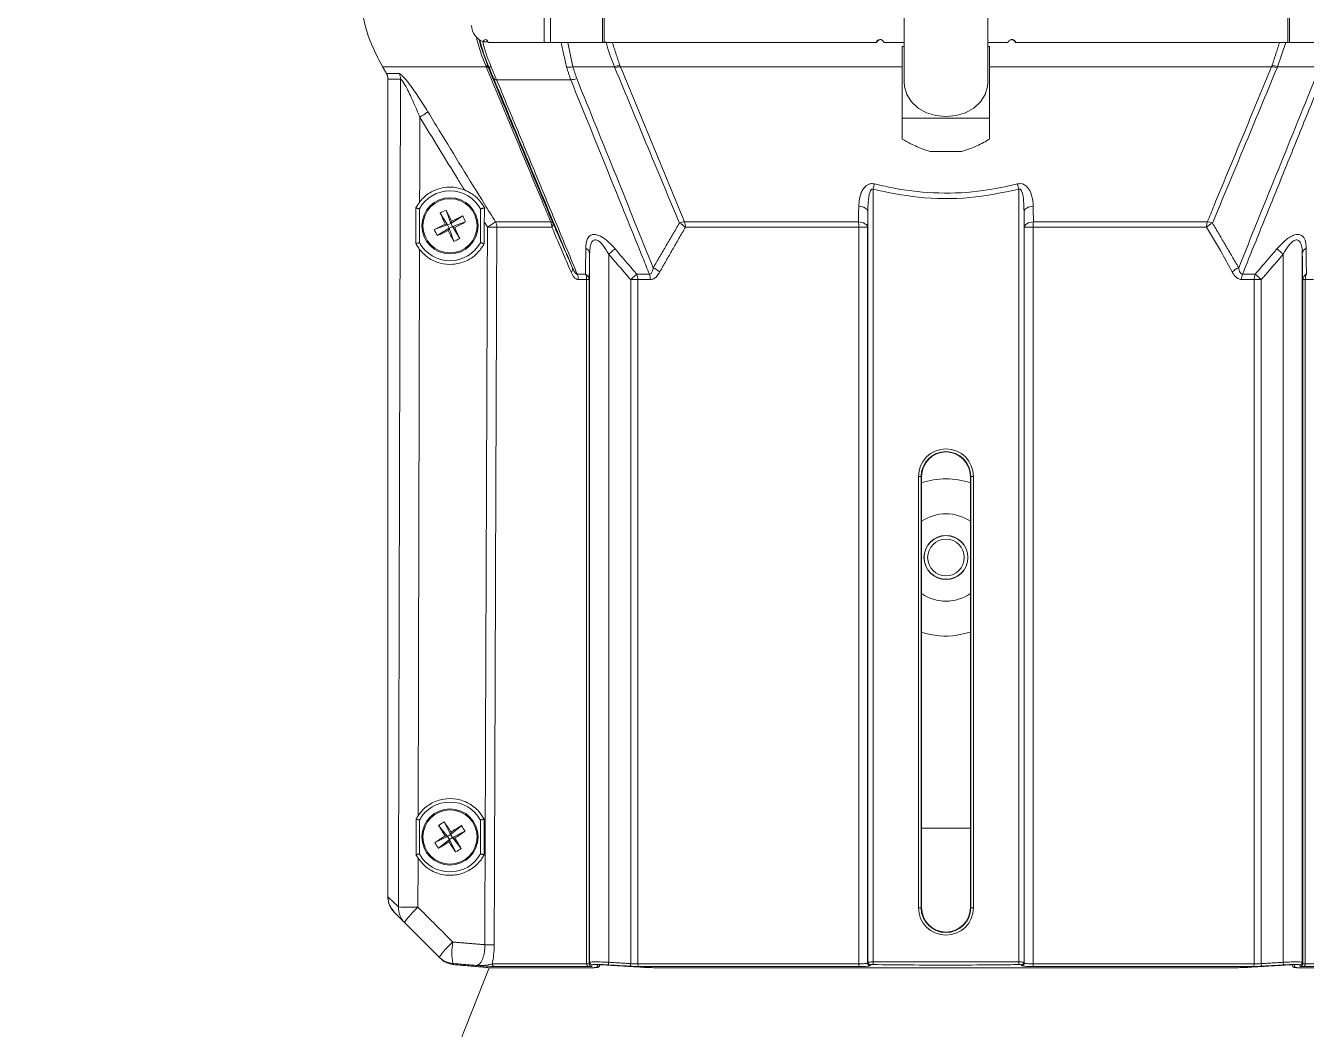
# Model space of a CAD drawing. Extents: x 2 to 136, y 1 to 99.
# Drawn here: x 51.93 to 59.26, y 82.34 to 88.08 of the extents above; entities that cross this region are included whole.
import ezdxf

# ---------------------------------------------------------------- set-up
doc = ezdxf.new("R2010")
doc.units = 0
doc.header["$MEASUREMENT"] = 0
doc.linetypes.add('SLD-Solid', pattern=[0])
doc.layers.add('OBJECT', color=7, linetype='CONTINUOUS')

msp = doc.modelspace()

# ---------------------------------------------------------------- linework, layer by layer
at = {"layer": 'OBJECT', "linetype": 'SLD-Solid', "lineweight": 15}
for p, q in [((54.8965, 87.9873), (54.8965, 88.5673)), ((54.9326, 87.9873), (54.9326, 88.5673)), ((55.2299, 87.9873), (55.2299, 88.5673)), ((55.2386, 87.9873), (55.2386, 88.5673)), ((59.1541, 87.9873), (59.1541, 88.5673)), ((59.1628, 87.9873), (59.1628, 88.5673)), ((56.9564, 88.3172), (56.9564, 87.7589)), ((57.4364, 87.7589), (57.4364, 88.3166)), ((54.5448, 87.9906), (54.5702, 87.9906)), ((54.5724, 87.9953), (54.5702, 87.9906)), ((54.8965, 87.9873), (54.5756, 87.9873)), ((54.9326, 87.9873), (54.8965, 87.9873)), ((55.2299, 87.9873), (54.9326, 87.9873)), ((55.2386, 87.9873), (55.2299, 87.9873)), ((56.7963, 87.9873), (55.2386, 87.9873)), ((56.8006, 87.9873), (56.7963, 87.9873)), ((56.9564, 87.9873), (56.8415, 87.9873)), ((56.9464, 87.5541), (56.9464, 87.9637)), ((56.9464, 87.9637), (56.9564, 87.9637)), ((57.5512, 87.9873), (57.4364, 87.9873)), ((57.4364, 87.9637), (57.4464, 87.9637)), ((57.4464, 87.9637), (57.4464, 87.5541)), ((57.5922, 87.9873), (57.5964, 87.9873)), ((59.1541, 87.9873), (57.5964, 87.9873)), ((59.1628, 87.9873), (59.1541, 87.9873)), ((59.4601, 87.9873), (59.1628, 87.9873)), ((54.564, 87.8483), (53.9704, 87.8483)), ((53.9931, 87.8089), (54.0651, 87.8089)), ((54.5784, 87.8501), (54.5744, 87.8484)), ((55.0597, 87.8483), (55.298, 87.8483)), ((56.9464, 87.8483), (55.3319, 87.8483)), ((59.0608, 87.8483), (57.4464, 87.8483)), ((59.333, 87.8483), (59.0948, 87.8483)), ((54.0014, 83.094), (54.0014, 87.7779)), ((54.0732, 87.7779), (54.0014, 87.7779)), ((55.048, 87.7733), (54.6233, 87.7733)), ((57.4464, 87.5541), (56.9464, 87.5541)), ((56.9464, 87.4339), (56.9464, 87.5541)), ((57.4464, 87.4339), (57.4464, 87.5541)), ((57.2864, 87.362), (57.1063, 87.362)), ((56.7791, 82.7213), (56.7791, 87.1462)), ((57.6137, 82.7213), (57.6137, 87.1462)), ((54.1814, 87.0341), (54.1814, 86.8405)), ((54.3001, 87.0102), (54.3427, 86.9421)), ((54.3344, 87.0267), (54.3611, 86.951)), ((54.4293, 86.9935), (54.3611, 86.951)), ((54.5314, 87.0341), (54.5314, 86.8405)), ((56.7491, 82.7202), (56.7491, 87.0189)), ((57.6436, 82.7202), (57.6436, 87.0189)), ((54.2669, 86.9154), (54.3427, 86.9421)), ((54.2834, 86.8811), (54.3516, 86.9236)), ((54.3427, 86.9421), (54.3292, 86.9468)), ((54.3427, 86.9421), (54.3611, 86.951)), ((54.3427, 86.9421), (54.3516, 86.9236)), ((54.3468, 86.9101), (54.3516, 86.9236)), ((54.37, 86.9325), (54.3516, 86.9236)), ((54.3783, 86.8479), (54.3516, 86.9236)), ((54.3659, 86.9645), (54.3611, 86.951)), ((54.37, 86.9325), (54.3611, 86.951)), ((54.4458, 86.9593), (54.37, 86.9325)), ((54.37, 86.9325), (54.3835, 86.9278)), ((54.4126, 86.8644), (54.37, 86.9325)), ((54.6168, 86.9602), (54.9334, 86.9602)), ((54.9403, 86.9292), (54.6247, 86.9292)), ((55.6999, 86.9602), (56.6956, 86.9602)), ((56.6971, 86.9292), (55.7045, 86.9292)), ((56.6971, 86.9292), (56.7477, 86.9292)), ((56.6971, 82.7102), (56.6971, 86.9292)), ((56.7477, 86.9292), (56.7477, 82.7157)), ((57.645, 82.7157), (57.645, 86.9292)), ((57.645, 86.9292), (57.6956, 86.9292)), ((57.6956, 86.9292), (57.6956, 82.7102)), ((58.6883, 86.9292), (57.6956, 86.9292)), ((57.6971, 86.9602), (58.6928, 86.9602)), ((55.1562, 82.7195), (55.1562, 86.7783)), ((55.2652, 86.7743), (55.2652, 82.7194)), ((59.1275, 82.7194), (59.1275, 86.7743)), ((59.2365, 86.7783), (59.2365, 82.7195)), ((55.0852, 86.6602), (55.1328, 86.6602)), ((55.1391, 86.6292), (55.0916, 86.6292)), ((55.1391, 86.6292), (55.1539, 86.6292)), ((55.1391, 82.7102), (55.1391, 86.6292)), ((55.1539, 86.6292), (55.1539, 82.7118)), ((55.3911, 86.6292), (55.4316, 86.6292)), ((55.3911, 82.7119), (55.3911, 86.6292)), ((55.4261, 86.6602), (55.4986, 86.6602)), ((55.5038, 86.6292), (55.4316, 86.6292)), ((55.4316, 86.6292), (55.4316, 82.7102)), ((58.9611, 86.6292), (58.8889, 86.6292)), ((58.8941, 86.6602), (58.9666, 86.6602)), ((58.9611, 82.7102), (58.9611, 86.6292)), ((58.9611, 86.6292), (59.0016, 86.6292)), ((59.0016, 86.6292), (59.0016, 82.7119)), ((59.2388, 82.7118), (59.2388, 86.6292)), ((59.2388, 86.6292), (59.2536, 86.6292)), ((59.2536, 86.6292), (59.2536, 82.7102)), ((59.3011, 86.6292), (59.2536, 86.6292)), ((57.0391, 83.0323), (57.0391, 85.5023)), ((57.0541, 85.5023), (57.0391, 85.5023)), ((57.0541, 85.5023), (57.0541, 83.0323)), ((57.0541, 85.5023), (57.0563, 85.5023)), ((57.0563, 85.5023), (57.0564, 85.5023)), ((57.0563, 83.0323), (57.0563, 85.5023)), ((57.0564, 83.0323), (57.0564, 85.5023)), ((57.3364, 85.5023), (57.3364, 83.0323)), ((57.3364, 85.5023), (57.3364, 85.5023)), ((57.3386, 85.5023), (57.3364, 85.5023)), ((57.3364, 85.5023), (57.3364, 83.0323)), ((57.3536, 85.5023), (57.3386, 85.5023)), ((57.3386, 83.0323), (57.3386, 85.5023)), ((57.3536, 85.5023), (57.3536, 83.0323)), ((57.3364, 84.6101), (57.2609, 84.5924)), ((54.1814, 83.5341), (54.1814, 83.3405)), ((54.5314, 83.5341), (54.5314, 83.3405)), ((54.2917, 83.5029), (54.3422, 83.4404)), ((54.3238, 83.5234), (54.3595, 83.4515)), ((54.4219, 83.5019), (54.3595, 83.4515)), ((54.3625, 83.4654), (54.3595, 83.4515)), ((54.4425, 83.4699), (54.3705, 83.4342)), ((57.3364, 83.4871), (57.0563, 83.4871)), ((54.2702, 83.4047), (54.3422, 83.4404)), ((54.2908, 83.3727), (54.3533, 83.4232)), ((54.3422, 83.4404), (54.3282, 83.4435)), ((54.3422, 83.4404), (54.3595, 83.4515)), ((54.3422, 83.4404), (54.3533, 83.4232)), ((54.3502, 83.4092), (54.3533, 83.4232)), ((54.3705, 83.4342), (54.3533, 83.4232)), ((54.3889, 83.3512), (54.3533, 83.4232)), ((54.3705, 83.4342), (54.3595, 83.4515)), ((54.3705, 83.4342), (54.3845, 83.4312)), ((54.421, 83.3717), (54.3705, 83.4342)), ((57.0541, 83.0323), (57.0391, 83.0323)), ((57.0541, 83.0323), (57.0563, 83.0323)), ((57.0564, 83.0323), (57.0563, 83.0323)), ((57.3386, 83.0323), (57.3364, 83.0323)), ((57.3364, 83.0323), (57.3364, 83.0323)), ((57.3536, 83.0323), (57.3386, 83.0323)), ((54.5801, 82.6887), (50.8895, 73.2946)), ((54.5801, 82.6887), (55.1802, 82.6887)), ((54.5814, 82.6887), (55.1812, 82.6887)), ((54.5985, 82.7102), (55.1391, 82.7102)), ((55.1495, 82.6953), (54.6116, 82.6953)), ((55.4316, 82.7102), (56.6971, 82.7102)), ((56.6997, 82.6953), (55.4405, 82.6953)), ((55.5239, 82.6887), (58.8688, 82.6887)), ((55.5247, 82.6887), (58.868, 82.6887)), ((58.9522, 82.6953), (57.693, 82.6953)), ((57.6956, 82.7102), (58.9611, 82.7102)), ((59.2115, 82.6887), (59.8113, 82.6887)), ((59.2125, 82.6887), (59.8126, 82.6887)), ((59.7811, 82.6953), (59.2432, 82.6953)), ((59.2536, 82.7102), (59.7942, 82.7102))]:
    msp.add_line(p, q, dxfattribs=at)
at = {"layer": 'OBJECT', "linetype": 'SLD-Solid', "lineweight": 15, "flags": 128}
for points in [[(54.524, 88.0025), (54.5337, 87.9632), (54.5744, 87.8484), (54.5744, 87.8484), (54.5744, 87.8484)], [(54.5756, 87.9873), (54.5734, 87.9935), (54.57, 87.9985), (54.5657, 88.0019), (54.561, 88.0035), (54.5561, 88.003), (54.5515, 88.0005), (54.5476, 87.9963), (54.5448, 87.9906)], [(55.0306, 87.9873), (55.0597, 87.8483), (55.0597, 87.8483), (55.0597, 87.8483)], [(59.1415, 87.9873), (59.0948, 87.8483), (59.0948, 87.8483), (59.0948, 87.8483)], [(57.1964, 87.5623), (57.1389, 87.568), (57.0848, 87.5848), (57.0372, 87.6118), (56.9988, 87.6472), (56.972, 87.6892), (56.9581, 87.7352), (56.9564, 87.7589)], [(57.4364, 87.7589), (57.4346, 87.7352), (57.4208, 87.6892), (57.3939, 87.6472), (57.3555, 87.6118), (57.3079, 87.5848), (57.2538, 87.568), (57.1964, 87.5623)], [(56.7868, 87.1772), (56.7859, 87.1736), (56.785, 87.1699), (56.784, 87.1661), (56.7831, 87.1623), (56.7821, 87.1583), (56.7811, 87.1543), (56.7801, 87.1502), (56.7791, 87.1462)], [(57.6059, 87.1772), (57.6068, 87.1736), (57.6077, 87.1699), (57.6087, 87.1661), (57.6096, 87.1623), (57.6106, 87.1583), (57.6116, 87.1543), (57.6126, 87.1502), (57.6137, 87.1462)], [(56.6968, 87.0499), (56.7072, 87.0485), (56.7171, 87.0461), (56.726, 87.043), (56.7338, 87.0391), (56.7401, 87.0346), (56.7449, 87.0297), (56.7479, 87.0244), (56.7491, 87.0189)], [(57.6959, 87.0499), (57.6855, 87.0485), (57.6756, 87.0461), (57.6667, 87.043), (57.6589, 87.0391), (57.6526, 87.0346), (57.6478, 87.0297), (57.6448, 87.0244), (57.6436, 87.0189)], [(56.6956, 86.9602), (56.706, 86.9588), (56.7158, 86.9564), (56.7247, 86.9533), (56.7325, 86.9494), (56.7388, 86.9449), (56.7435, 86.9399), (56.7465, 86.9346), (56.7477, 86.9292)], [(57.6971, 86.9602), (57.6867, 86.9588), (57.6769, 86.9564), (57.668, 86.9533), (57.6603, 86.9494), (57.6539, 86.9449), (57.6492, 86.9399), (57.6462, 86.9346), (57.645, 86.9292)], [(55.3016, 86.8053), (55.2981, 86.8023), (55.2941, 86.7989), (55.2899, 86.7953), (55.2853, 86.7914), (55.2805, 86.7873), (55.2755, 86.783), (55.2704, 86.7787), (55.2652, 86.7743)], [(59.0911, 86.8053), (59.0947, 86.8023), (59.0986, 86.7989), (59.1028, 86.7953), (59.1074, 86.7914), (59.1122, 86.7873), (59.1172, 86.783), (59.1223, 86.7787), (59.1275, 86.7743)], [(55.4261, 86.6602), (55.4227, 86.6572), (55.4189, 86.6538), (55.4148, 86.6501), (55.4104, 86.6462), (55.4057, 86.6422), (55.401, 86.6379), (55.3961, 86.6336), (55.3911, 86.6292)], [(58.9666, 86.6602), (58.97, 86.6572), (58.9738, 86.6538), (58.9779, 86.6501), (58.9823, 86.6462), (58.987, 86.6422), (58.9917, 86.6379), (58.9966, 86.6336), (59.0016, 86.6292)], [(54.0014, 83.094), (54.0089, 83.0868), (54.029, 83.0676), (54.0614, 83.0364)], [(54.0957, 82.948), (54.0645, 82.9792), (54.0453, 82.9984), (54.038, 83.0056)], [(55.2652, 82.7194), (55.265, 82.7166), (55.2649, 82.7139), (55.2647, 82.7114), (55.2646, 82.7091), (55.2645, 82.7073), (55.2644, 82.7058), (55.2643, 82.7049), (55.2643, 82.7045)], [(56.7791, 82.7213), (56.779, 82.7185), (56.779, 82.7158), (56.779, 82.7134), (56.7789, 82.7111), (56.7789, 82.7093), (56.7789, 82.7078), (56.7789, 82.7068), (56.7789, 82.7063)], [(57.6137, 82.7213), (57.6137, 82.7185), (57.6137, 82.7158), (57.6138, 82.7134), (57.6138, 82.7111), (57.6138, 82.7093), (57.6138, 82.7078), (57.6138, 82.7068), (57.6138, 82.7063)], [(59.1275, 82.7194), (59.1277, 82.7166), (59.1278, 82.7139), (59.128, 82.7114), (59.1281, 82.7091), (59.1282, 82.7073), (59.1283, 82.7058), (59.1284, 82.7049), (59.1284, 82.7045)], [(55.1824, 82.6888), (55.1909, 82.6889), (55.1999, 82.6897), (55.2027, 82.6905), (55.2057, 82.6918), (55.209, 82.6943), (55.2118, 82.6982)], [(55.3911, 82.7119), (55.391, 82.7091), (55.3908, 82.7064), (55.3907, 82.7039), (55.3905, 82.7017), (55.3904, 82.6998), (55.3903, 82.6984), (55.3903, 82.6974), (55.3902, 82.697)], [(59.0016, 82.7119), (59.0018, 82.7091), (59.0019, 82.7064), (59.0021, 82.7039), (59.0022, 82.7017), (59.0023, 82.6998), (59.0024, 82.6984), (59.0024, 82.6974), (59.0025, 82.697)], [(59.1811, 82.6982), (59.1816, 82.6969), (59.1843, 82.6938), (59.1871, 82.6917), (59.1895, 82.6906), (59.1917, 82.6899), (59.1947, 82.6894), (59.2062, 82.6887), (59.2162, 82.6887)]]:
    msp.add_lwpolyline(points, dxfattribs=at)
at = {"layer": 'OBJECT', "linetype": 'SLD-Solid', "lineweight": 15}
for centre, radius in [((54.3564, 86.9373), 0.161), ((54.3564, 86.9373), 0.1549), ((57.1964, 85.0378), 0.126), ((57.1964, 85.0378), 0.125), ((57.1964, 85.0378), 0.105), ((54.3564, 83.4373), 0.161), ((54.3564, 83.4373), 0.1549)]:
    msp.add_circle(centre, radius, dxfattribs=at)
for centre, radius, start, end in [((54.5916, 88.0935), 0.113, 185.00613, 245.52263), ((54.5618, 87.8394), 0.0155, 35.38931, 91.87058), ((55.3419, 87.7227), 0.133, 95.53116, 109.30878), ((59.0508, 87.7227), 0.133, 70.69122, 84.46884), ((54.0101, 87.778), 0.0631, 359.96545, 29.38949), ((54.5642, 87.8323), 0.016, 34.52551, 90.55426), ((54.5882, 87.8618), 0.0153, 229.87426, 286.97031), ((54.6215, 87.7909), 0.0178, 217.28207, 275.87415), ((55.0296, 87.9743), 0.1296, 267.54557, 283.4346), ((55.0391, 87.8997), 0.1268, 274.005, 289.92913), ((55.3466, 87.7163), 0.1328, 96.33379, 110.1142), ((59.0461, 87.7163), 0.1328, 69.8858, 83.66621), ((53.8636, 88.0999), 0.6287, 300.6374, 305.6866), ((54.3564, 86.9373), 0.2, 28.95502, 151.04498), ((54.4891, 86.6617), 0.3965, 112.95955, 118.46071), ((56.8312, 88.1314), 2.7682, 203.89201, 205.33551), ((51.8798, 85.7474), 2.768, 26.08443, 27.52807), ((55.5498, 84.464), 2.7666, 113.89148, 115.33584), ((54.0807, 86.8046), 0.3965, 22.95945, 28.4604), ((55.546, 84.4612), 2.7675, 116.08463, 117.52851), ((54.632, 87.07), 0.3965, 202.95945, 208.4604), ((53.163, 89.4106), 2.7666, 293.89148, 295.33584), ((56.8329, 88.1272), 2.768, 206.08443, 207.52807), ((53.1668, 89.4132), 2.7672, 296.08446, 297.52847), ((51.8834, 85.7441), 2.7662, 23.8917, 25.33626), ((54.2287, 87.4953), 0.661, 301.198, 305.94797), ((54.5692, 84.7514), 2.1785, 88.54095, 89.94926), ((54.5602, 86.9293), 0.0645, 359.92792, 28.65552), ((54.933, 86.9449), 0.0153, 33.66611, 88.42459), ((54.8686, 86.9295), 0.0717, 359.79549, 25.39888), ((54.9202, 86.9464), 0.0264, 319.54724, 15.46861), ((55.7166, 86.8268), 0.1345, 97.12264, 110.12228), ((55.5873, 86.7977), 0.1761, 48.32087, 61.9065), ((55.6012, 86.9298), 0.1032, 359.67558, 17.13778), ((56.3993, 86.93), 0.2978, 359.84384, 5.81821), ((57.9934, 86.93), 0.2978, 174.18179, 180.15616), ((58.7915, 86.9298), 0.1032, 162.86222, 180.32442), ((58.8054, 86.7977), 0.1761, 118.0935, 131.67913), ((58.6762, 86.8268), 0.1345, 69.87772, 82.87736), ((54.3564, 86.9373), 0.2, 208.95502, 331.04498), ((54.2236, 87.213), 0.3965, 292.95955, 298.46071), ((55.1181, 86.7743), 0.0383, 5.94674, 65.82641), ((59.2746, 86.7743), 0.0383, 114.17359, 174.05326), ((55.0332, 86.6901), 0.0255, 311.99373, 11.93612), ((55.4507, 86.5462), 0.1662, 49.90545, 65.27891), ((58.942, 86.5462), 0.1662, 114.72109, 130.09455), ((55.0157, 86.6295), 0.076, 359.74948, 23.80394), ((55.1155, 86.6257), 0.0386, 5.22763, 63.39046), ((55.0616, 86.6296), 0.0775, 359.73751, 23.2995), ((55.343, 86.6297), 0.0886, 359.68733, 20.1441), ((55.4118, 86.6297), 0.092, 359.6815, 19.35408), ((58.9809, 86.6297), 0.092, 160.64592, 180.3185), ((59.0498, 86.6297), 0.0886, 159.8559, 180.31267), ((59.2773, 86.6257), 0.0386, 116.60954, 174.77237), ((59.3311, 86.6296), 0.0775, 156.7005, 180.26249), ((57.1964, 85.5023), 0.1573, 0, 180), ((57.1964, 85.5023), 0.1423, 0, 180), ((57.1964, 85.5023), 0.14, 0, 180), ((57.1964, 85.5023), 0.14, 90, 180), ((57.1964, 85.5023), 0.14, 0, 90), ((57.1964, 85.0378), 0.45, 71.87311, 108.12689), ((57.1964, 85.0378), 0.25, 55.94278, 124.05722), ((57.1964, 85.0378), 0.25, 235.94278, 304.05722), ((57.1964, 85.0378), 0.45, 251.87311, 278.24867), ((54.3564, 83.4373), 0.2, 28.95502, 151.04498), ((54.5213, 83.1798), 0.3964, 119.89887, 125.40158), ((56.6699, 84.9224), 2.7696, 210.83211, 212.27488), ((52.0442, 81.9585), 2.765, 33.02363, 34.46879), ((55.8408, 81.1249), 2.7683, 120.83197, 122.27543), ((52.8758, 85.7522), 2.7683, 303.02447, 304.46795), ((54.0988, 83.2723), 0.3965, 29.8994, 35.40057), ((55.8374, 81.1216), 2.7692, 123.02433, 124.46729), ((54.6139, 83.6024), 0.3965, 209.8994, 215.40057), ((52.8715, 85.7506), 2.7693, 300.83181, 302.27476), ((56.6731, 84.9192), 2.7706, 213.02488, 214.46715), ((52.0442, 81.9531), 2.7679, 30.83167, 32.27531), ((54.3564, 83.4373), 0.2, 208.95502, 331.04498), ((54.1912, 83.6951), 0.3967, 299.90072, 305.39925), ((54.1797, 83.0314), 0.1184, 177.58472, 224.79193), ((54.1632, 86.6384), 3.6034, 268.38117, 270.15837), ((54.5305, 82.6385), 0.5338, 132.03127, 144.55971), ((57.1964, 83.0323), 0.1573, 180, 0), ((57.1964, 83.0323), 0.1423, 180, 0), ((57.1964, 83.0323), 0.14, 180, 0), ((54.7298, 82.4393), 0.5337, 132.03018, 144.5608), ((54.747, 82.7749), 0.3794, 170.77887, 189.44968), ((54.5551, 80.7056), 2.1148, 88.51833, 89.97836), ((54.3833, 82.837), 0.1249, 225.00121, 265.13763), ((55.1712, 82.7195), 0.015, 180.11189, 266.3631), ((56.7641, 82.7203), 0.015, 180.24506, 269.17887), ((57.6286, 82.7203), 0.015, 270.82113, 359.75494), ((59.2215, 82.7195), 0.015, 273.6369, 359.88811), ((54.6133, 82.71), 0.0148, 179.00224, 263.69717), ((55.153, 82.7088), 0.014, 174.26846, 255.47836), ((55.1689, 82.7118), 0.015, 180.1043, 266.23937), ((55.1985, 82.705), 0.015, 266.12354, 332.5782), ((55.4453, 82.7083), 0.0139, 172.13457, 249.6105), ((56.7237, 82.707), 0.0267, 173.11444, 206.08267), ((56.7627, 82.7157), 0.015, 180.24751, 269.15895), ((57.63, 82.7157), 0.015, 270.84105, 359.75249), ((57.6691, 82.707), 0.0267, 333.91733, 6.88556), ((58.9474, 82.7083), 0.0139, 290.3895, 7.86543), ((59.1942, 82.705), 0.015, 207.4218, 273.87646), ((59.2238, 82.7118), 0.015, 273.76063, 359.8957), ((59.2397, 82.7088), 0.014, 284.52164, 5.73154)]:
    msp.add_arc(centre, radius, start, end, dxfattribs=at)
for points, knots in [([(53.8364, 88.3483), (53.8402, 88.2829), (53.8482, 88.1474), (53.9012, 87.9789), (53.9522, 87.8826), (53.9704, 87.8483)], [0, 0, 0, 0, 0.375049, 0.776984, 1, 1, 1, 1]), ([(54.5613, 87.8549), (54.5417, 87.9031), (54.5202, 87.9563), (54.509, 88.0147), (54.508, 88.0201)], [0, 0, 0, 0, 0.907584, 1, 1, 1, 1]), ([(54.5784, 87.8501), (54.5784, 87.8501), (54.5612, 87.8901), (54.5424, 87.9392), (54.5306, 87.991), (54.5286, 87.9999)], [0, 0, 0, 0, 0.000014, 0.82862, 1, 1, 1, 1]), ([(56.7963, 87.9873), (56.7974, 87.9898), (56.7996, 87.9946), (56.8057, 88.0001), (56.8131, 88.0033), (56.8213, 88.0039), (56.8292, 88.0017), (56.8359, 87.997), (56.8398, 87.9917), (56.8411, 87.9883), (56.8415, 87.9873)], [0, 0, 0, 0, 0.134351, 0.268633, 0.402971, 0.540397, 0.675684, 0.814722, 0.949327, 1, 1, 1, 1]), ([(56.8006, 87.9873), (56.8016, 87.9898), (56.8038, 87.9947), (56.8099, 88), (56.8165, 88.0032), (56.8211, 88.0032), (56.8229, 88.0032)], [0, 0, 0, 0, 0.270746, 0.541436, 0.8101, 1, 1, 1, 1]), ([(57.5738, 88.0035), (57.5711, 88.0033), (57.5657, 88.0027), (57.5586, 87.9986), (57.5537, 87.9931), (57.5519, 87.989), (57.5512, 87.9873)], [0, 0, 0, 0, 0.273872, 0.547765, 0.818559, 1, 1, 1, 1]), ([(57.5922, 87.9873), (57.5911, 87.9898), (57.5889, 87.9947), (57.5828, 88.0001), (57.5762, 88.0031), (57.5717, 88.0034), (57.5698, 88.0035)], [0, 0, 0, 0, 0.270985, 0.54189, 0.811532, 1, 1, 1, 1]), ([(57.5964, 87.9873), (57.5953, 87.9898), (57.5931, 87.9947), (57.587, 88.0001), (57.5806, 88.0029), (57.5764, 88.0034), (57.5749, 88.0035)], [0, 0, 0, 0, 0.278166, 0.556168, 0.835037, 1, 1, 1, 1]), ([(54.5447, 87.9922), (54.5462, 87.985), (54.5564, 87.9345), (54.5759, 87.8875), (54.5927, 87.8471)], [0, 0, 0, 0, 0.141776, 1, 1, 1, 1]), ([(55.298, 87.8483), (55.298, 87.8483), (55.2815, 87.8868), (55.2647, 87.9341), (55.2509, 87.9841), (55.2485, 87.9929)], [0, 0, 0, 0, 0.000015, 0.823458, 1, 1, 1, 1]), ([(54.0014, 87.7779), (54.0008, 87.7849), (53.9999, 87.7958), (53.9949, 87.8055), (53.9931, 87.8089)], [0, 0, 0, 0, 0.643567, 1, 1, 1, 1]), ([(54.0651, 87.8089), (54.0681, 87.8079), (54.0741, 87.8058), (54.0925, 87.7879), (54.1256, 87.7479), (54.1747, 87.6784), (54.2113, 87.6197), (54.2303, 87.5892)], [0, 0, 0, 0, 0.101178, 0.201859, 0.374018, 0.675191, 1, 1, 1, 1]), ([(54.9334, 86.9602), (54.9205, 86.991), (54.8482, 87.1643), (54.725, 87.4603), (54.6149, 87.7256), (54.564, 87.8483)], [0, 0, 0, 0, 0.104199, 0.585852, 1, 1, 1, 1]), ([(54.5744, 87.8484), (54.5744, 87.8484), (54.5754, 87.8461), (54.5763, 87.8437), (54.5773, 87.8413)], [0, 0, 0, 0, 0.000295, 1, 1, 1, 1]), ([(54.5773, 87.8413), (54.6403, 87.6892), (54.7629, 87.3931), (54.8859, 87.0973), (54.9457, 86.9534)], [0, 0, 0, 0, 0.513611, 1, 1, 1, 1]), ([(54.6074, 87.7802), (54.5979, 87.8034), (54.5884, 87.8266), (54.5784, 87.8501), (54.5784, 87.8501)], [0, 0, 0, 0, 0.999971, 1, 1, 1, 1]), ([(55.0581, 86.6954), (54.9847, 86.8714), (54.8341, 87.233), (54.6843, 87.5946), (54.6074, 87.7802)], [0, 0, 0, 0, 0.486991, 1, 1, 1, 1]), ([(55.0597, 87.8483), (55.0597, 87.8483), (55.0662, 87.8256), (55.0743, 87.8031), (55.0823, 87.7805)], [0, 0, 0, 0, 0.00003, 1, 1, 1, 1]), ([(55.0823, 87.7805), (55.1574, 87.5951), (55.3036, 87.234), (55.4493, 86.8729), (55.5202, 86.6971)], [0, 0, 0, 0, 0.513344, 1, 1, 1, 1]), ([(55.3009, 87.841), (55.2999, 87.8434), (55.2988, 87.8458), (55.298, 87.8483), (55.298, 87.8483)], [0, 0, 0, 0, 0.999721, 1, 1, 1, 1]), ([(55.6703, 86.953), (55.6103, 87.0968), (55.487, 87.3926), (55.3641, 87.6887), (55.3009, 87.841)], [0, 0, 0, 0, 0.48595, 1, 1, 1, 1]), ([(58.6928, 86.9602), (58.7056, 86.991), (58.7776, 87.1643), (58.9003, 87.4603), (59.0101, 87.7256), (59.0608, 87.8483)], [0, 0, 0, 0, 0.104198, 0.585846, 1, 1, 1, 1]), ([(59.0918, 87.841), (59.0286, 87.6887), (58.9057, 87.3926), (58.7824, 87.0968), (58.7224, 86.953)], [0, 0, 0, 0, 0.514049, 1, 1, 1, 1]), ([(58.8725, 86.6971), (58.9434, 86.8729), (59.0891, 87.234), (59.2353, 87.5951), (59.3104, 87.7805)], [0, 0, 0, 0, 0.486656, 1, 1, 1, 1]), ([(59.0948, 87.8483), (59.0948, 87.8483), (59.0939, 87.8458), (59.0928, 87.8434), (59.0918, 87.841)], [0, 0, 0, 0, 0.000279, 1, 1, 1, 1]), ([(54.0614, 83.0364), (54.0616, 83.1197), (54.0626, 83.5364), (54.0664, 85.1169), (54.0702, 86.614), (54.0732, 87.7779)], [0, 0, 0, 0, 0.052722, 0.263609, 1, 1, 1, 1]), ([(54.184, 87.559), (54.1662, 87.6014), (54.1427, 87.6574), (54.1094, 87.7253), (54.0918, 87.7575), (54.0796, 87.774), (54.0752, 87.7777), (54.0736, 87.7779), (54.0732, 87.7779)], [0, 0, 0, 0, 0.49037, 0.647323, 0.850236, 0.921686, 0.982752, 1, 1, 1, 1]), ([(55.4986, 86.6602), (55.4861, 86.6912), (55.4157, 86.8651), (55.2658, 87.2361), (55.1279, 87.5762), (55.048, 87.7733)], [0, 0, 0, 0, 0.083458, 0.469005, 1, 1, 1, 1]), ([(54.4394, 87.1427), (54.4267, 87.1632), (54.3413, 87.3018), (54.2563, 87.4406), (54.184, 87.559)], [0, 0, 0, 0, 0.147984, 1, 1, 1, 1]), ([(54.2303, 87.5892), (54.2519, 87.554), (54.3594, 87.3776), (54.4882, 87.1679), (54.596, 86.9938), (54.6168, 86.9602)], [0, 0, 0, 0, 0.167872, 0.839364, 1, 1, 1, 1]), ([(56.9464, 87.4339), (56.9647, 87.4237), (57.0067, 87.4002), (57.0605, 87.3757), (57.0981, 87.3645), (57.1063, 87.362)], [0, 0, 0, 0, 0.37695, 0.863751, 1, 1, 1, 1]), ([(57.2864, 87.362), (57.3164, 87.3725), (57.3747, 87.3929), (57.423, 87.4205), (57.4464, 87.4339)], [0, 0, 0, 0, 0.515407, 1, 1, 1, 1]), ([(54.4394, 87.1427), (54.4247, 87.1476), (54.3864, 87.1602), (54.3197, 87.1596), (54.2482, 87.1349), (54.2045, 87.1003), (54.1858, 87.0773), (54.1828, 87.0737)], [0, 0, 0, 0, 0.162696, 0.424831, 0.687546, 0.950209, 1, 1, 1, 1]), ([(54.5539, 87.0398), (54.5461, 87.0527), (54.5259, 87.0861), (54.4867, 87.1204), (54.4524, 87.1366), (54.4394, 87.1427)], [0, 0, 0, 0, 0.281228, 0.727865, 1, 1, 1, 1]), ([(56.6968, 87.0499), (56.6991, 87.0767), (56.7021, 87.1118), (56.7226, 87.1499), (56.7377, 87.1666), (56.7555, 87.1767), (56.7721, 87.1799), (56.7825, 87.178), (56.7868, 87.1772)], [0, 0, 0, 0, 0.463203, 0.605761, 0.74907, 0.841779, 0.935306, 1, 1, 1, 1]), ([(56.7791, 87.1462), (56.7783, 87.1467), (56.777, 87.1475), (56.7748, 87.148), (56.7726, 87.1477), (56.7699, 87.1462), (56.7654, 87.141), (56.7557, 87.117), (56.7506, 87.0747), (56.7496, 87.037), (56.7491, 87.0189)], [0, 0, 0, 0, 0.018435, 0.032623, 0.046847, 0.06494, 0.096407, 0.193734, 0.61436, 1, 1, 1, 1]), ([(57.6137, 87.1462), (57.5201, 87.1273), (57.3303, 87.0891), (57.0468, 87.0913), (56.8648, 87.1286), (56.7791, 87.1462)], [0, 0, 0, 0, 0.339274, 0.688484, 1, 1, 1, 1]), ([(56.7868, 87.1772), (56.8271, 87.1678), (56.9482, 87.1396), (57.1573, 87.1192), (57.3927, 87.1302), (57.5408, 87.1628), (57.6059, 87.1772)], [0, 0, 0, 0, 0.149978, 0.450605, 0.758659, 1, 1, 1, 1]), ([(57.6059, 87.1772), (57.6117, 87.1781), (57.6234, 87.18), (57.6416, 87.175), (57.6608, 87.162), (57.6822, 87.1318), (57.6937, 87.092), (57.6953, 87.0613), (57.6959, 87.0499)], [0, 0, 0, 0, 0.087297, 0.174538, 0.284702, 0.464437, 0.80235, 1, 1, 1, 1]), ([(57.6436, 87.0189), (57.643, 87.0385), (57.6417, 87.0776), (57.6369, 87.1195), (57.627, 87.1408), (57.6243, 87.1448), (57.6213, 87.1471), (57.619, 87.148), (57.6165, 87.1478), (57.6148, 87.147), (57.6139, 87.1463), (57.6137, 87.1462)], [0, 0, 0, 0, 0.41911, 0.839951, 0.880199, 0.924728, 0.942601, 0.960653, 0.976828, 0.994027, 1, 1, 1, 1]), ([(54.5532, 86.9588), (54.5532, 86.9802), (54.5533, 87.0087), (54.5538, 87.0335), (54.5539, 87.0398)], [0, 0, 0, 0, 0.74649, 1, 1, 1, 1]), ([(54.5559, 82.8203), (54.5574, 83.2507), (54.5605, 84.1113), (54.5656, 85.4812), (54.5692, 86.4207), (54.5711, 86.9299)], [0, 0, 0, 0, 0.314137, 0.628275, 1, 1, 1, 1]), ([(54.6247, 86.9292), (54.6245, 86.8934), (54.6238, 86.6923), (54.6206, 85.8299), (54.6157, 84.4958), (54.6115, 83.3271), (54.6097, 82.8196)], [0, 0, 0, 0, 0.026129, 0.146813, 0.629552, 1, 1, 1, 1]), ([(55.0502, 86.6712), (55.0358, 86.705), (54.9987, 86.7922), (54.9625, 86.8772), (54.9403, 86.9292)], [0, 0, 0, 0, 0.387427, 1, 1, 1, 1]), ([(58.835, 86.6733), (58.8165, 86.7075), (58.7697, 86.7939), (58.7189, 86.8783), (58.6883, 86.9292)], [0, 0, 0, 0, 0.396331, 1, 1, 1, 1]), ([(54.1821, 86.802), (54.1979, 86.785), (54.2307, 86.7498), (54.2988, 86.7198), (54.374, 86.7125), (54.4474, 86.7311), (54.512, 86.7722), (54.5395, 86.8141), (54.5531, 86.835)], [0, 0, 0, 0, 0.156109, 0.324409, 0.493191, 0.662433, 0.831758, 1, 1, 1, 1]), ([(55.1338, 86.8093), (55.135, 86.8267), (55.1369, 86.8536), (55.153, 86.8785), (55.1718, 86.8886), (55.1948, 86.8878), (55.2235, 86.8764), (55.2611, 86.85), (55.2864, 86.822), (55.3016, 86.8053)], [0, 0, 0, 0, 0.224316, 0.34584, 0.447966, 0.550598, 0.643263, 0.78662, 1, 1, 1, 1]), ([(55.2652, 86.7743), (55.2549, 86.7921), (55.2409, 86.8163), (55.2182, 86.8416), (55.2041, 86.8527), (55.1912, 86.8574), (55.1813, 86.8565), (55.1718, 86.8502), (55.1619, 86.8331), (55.1571, 86.8073), (55.1565, 86.7863), (55.1562, 86.7783)], [0, 0, 0, 0, 0.252396, 0.341468, 0.431195, 0.49019, 0.549439, 0.60513, 0.701097, 0.88522, 1, 1, 1, 1]), ([(59.0911, 86.8053), (59.1106, 86.8265), (59.1382, 86.8565), (59.18, 86.8818), (59.2072, 86.8896), (59.23, 86.8855), (59.2483, 86.8687), (59.2575, 86.8414), (59.2585, 86.8187), (59.2589, 86.8093)], [0, 0, 0, 0, 0.269459, 0.38121, 0.493906, 0.593567, 0.708386, 0.879636, 1, 1, 1, 1]), ([(59.2365, 86.7783), (59.2357, 86.7957), (59.2347, 86.8192), (59.2255, 86.8433), (59.2175, 86.8534), (59.2073, 86.8575), (59.1961, 86.8561), (59.1815, 86.848), (59.1593, 86.8261), (59.1414, 86.7992), (59.1301, 86.7789), (59.1275, 86.7743)], [0, 0, 0, 0, 0.248555, 0.333335, 0.418737, 0.477068, 0.535602, 0.604493, 0.713168, 0.934337, 1, 1, 1, 1]), ([(54.1821, 86.802), (54.1817, 86.6529), (54.1803, 86.0736), (54.1777, 84.9928), (54.1755, 84.0611), (54.1744, 83.5597)], [0, 0, 0, 0, 0.137909, 0.536076, 1, 1, 1, 1]), ([(55.1328, 86.6602), (55.133, 86.6911), (55.1333, 86.7405), (55.1337, 86.7905), (55.1338, 86.8093)], [0, 0, 0, 0, 0.624897, 1, 1, 1, 1]), ([(55.3016, 86.8053), (55.3283, 86.7737), (55.3695, 86.7251), (55.4114, 86.6771), (55.4261, 86.6602)], [0, 0, 0, 0, 0.648491, 1, 1, 1, 1]), ([(58.9666, 86.6602), (58.9937, 86.6914), (59.0355, 86.7395), (59.0767, 86.7882), (59.0911, 86.8053)], [0, 0, 0, 0, 0.648493, 1, 1, 1, 1]), ([(59.2589, 86.8093), (59.2591, 86.778), (59.2595, 86.728), (59.2598, 86.6787), (59.26, 86.6602)], [0, 0, 0, 0, 0.624895, 1, 1, 1, 1]), ([(55.0581, 86.6954), (55.0612, 86.6885), (55.0658, 86.6783), (55.0733, 86.6673), (55.0787, 86.6621), (55.0827, 86.6602), (55.0846, 86.6602), (55.0852, 86.6602)], [0, 0, 0, 0, 0.437725, 0.652227, 0.821698, 0.945103, 1, 1, 1, 1]), ([(55.4986, 86.6602), (55.5003, 86.6603), (55.5036, 86.6606), (55.5087, 86.6642), (55.5149, 86.6735), (55.5183, 86.6856), (55.5198, 86.6948), (55.5202, 86.6971)], [0, 0, 0, 0, 0.116851, 0.233193, 0.437976, 0.854435, 1, 1, 1, 1]), ([(58.8725, 86.6971), (58.8743, 86.6875), (58.8766, 86.6753), (58.8841, 86.6642), (58.889, 86.6605), (58.8927, 86.6603), (58.8941, 86.6602)], [0, 0, 0, 0, 0.580896, 0.740074, 0.900891, 1, 1, 1, 1]), ([(55.0916, 86.6292), (55.0871, 86.63), (55.0781, 86.6315), (55.063, 86.6452), (55.0552, 86.661), (55.0502, 86.6712)], [0, 0, 0, 0, 0.263178, 0.525234, 1, 1, 1, 1]), ([(55.5577, 86.6733), (55.5523, 86.6644), (55.5427, 86.6486), (55.5236, 86.6323), (55.5103, 86.6302), (55.5038, 86.6292)], [0, 0, 0, 0, 0.396713, 0.706828, 1, 1, 1, 1]), ([(58.8889, 86.6292), (58.8833, 86.63), (58.872, 86.6315), (58.8538, 86.6448), (58.8422, 86.6603), (58.8359, 86.6716), (58.835, 86.6733)], [0, 0, 0, 0, 0.254854, 0.508629, 0.928591, 1, 1, 1, 1]), ([(54.5518, 83.5393), (54.5424, 83.5545), (54.52, 83.5907), (54.4659, 83.6329), (54.3954, 83.6582), (54.32, 83.6584), (54.249, 83.6335), (54.2009, 83.596), (54.1803, 83.5678), (54.1744, 83.5597)], [0, 0, 0, 0, 0.117568, 0.279861, 0.442586, 0.605907, 0.769589, 0.933238, 1, 1, 1, 1]), ([(54.1738, 83.316), (54.1863, 83.3001), (54.214, 83.2648), (54.2754, 83.229), (54.3487, 83.2135), (54.4235, 83.2234), (54.4906, 83.2577), (54.5316, 83.2999), (54.5478, 83.3284), (54.5517, 83.3354)], [0, 0, 0, 0, 0.132307, 0.294526, 0.457212, 0.620426, 0.783854, 0.947086, 1, 1, 1, 1]), ([(54.038, 83.0056), (54.0278, 83.0185), (54.0087, 83.0425), (54.0018, 83.0754), (54.0015, 83.0917), (54.0014, 83.094)], [0, 0, 0, 0, 0.499397, 0.929176, 1, 1, 1, 1]), ([(54.0014, 83.094), (54.0033, 83.0777), (54.0067, 83.0473), (54.0251, 83.019), (54.0364, 83.0073), (54.038, 83.0056)], [0, 0, 0, 0, 0.499401, 0.929163, 1, 1, 1, 1]), ([(54.1731, 83.035), (54.232, 82.9761), (54.2984, 82.9097), (54.3649, 82.8433), (54.3725, 82.8357)], [0, 0, 0, 0, 0.885696, 1, 1, 1, 1]), ([(54.295, 82.7487), (54.2361, 82.8076), (54.1697, 82.874), (54.1032, 82.9404), (54.0957, 82.948)], [0, 0, 0, 0, 0.885696, 1, 1, 1, 1]), ([(54.5056, 82.7015), (54.5117, 82.7028), (54.5239, 82.7056), (54.5411, 82.7303), (54.5527, 82.7659), (54.5563, 82.7984), (54.5559, 82.816), (54.5559, 82.8203)], [0, 0, 0, 0, 0.251338, 0.503313, 0.735354, 0.935196, 1, 1, 1, 1]), ([(54.6097, 82.8196), (54.6091, 82.7995), (54.608, 82.7597), (54.6016, 82.7266), (54.5985, 82.7102)], [0, 0, 0, 0, 0.505217, 1, 1, 1, 1]), ([(54.3787, 82.7064), (54.3642, 82.709), (54.3351, 82.7142), (54.3125, 82.7331), (54.3012, 82.7425)], [0, 0, 0, 0, 0.5, 1, 1, 1, 1]), ([(55.1562, 82.7195), (55.1576, 82.7201), (55.1605, 82.7212), (55.1798, 82.7219), (55.2078, 82.7217), (55.238, 82.7207), (55.2577, 82.7198), (55.2652, 82.7194)], [0, 0, 0, 0, 0.216844, 0.433701, 0.650256, 0.866699, 1, 1, 1, 1]), ([(56.7491, 82.7202), (56.7495, 82.7204), (56.7503, 82.7206), (56.7557, 82.721), (56.7635, 82.7212), (56.7718, 82.7213), (56.7771, 82.7213), (56.7791, 82.7213)], [0, 0, 0, 0, 0.218544, 0.437092, 0.65551, 0.873728, 1, 1, 1, 1]), ([(57.6137, 82.7213), (57.617, 82.7213), (57.6238, 82.7213), (57.6327, 82.7211), (57.6395, 82.7209), (57.643, 82.7205), (57.6435, 82.7203), (57.6436, 82.7202)], [0, 0, 0, 0, 0.218059, 0.436117, 0.654231, 0.872516, 1, 1, 1, 1]), ([(59.1275, 82.7194), (59.1397, 82.72), (59.1642, 82.7211), (59.1969, 82.7218), (59.2215, 82.7217), (59.2344, 82.7208), (59.2359, 82.7199), (59.2365, 82.7195)], [0, 0, 0, 0, 0.216872, 0.433758, 0.650331, 0.86677, 1, 1, 1, 1]), ([(54.3727, 82.7126), (54.3735, 82.7118), (54.3771, 82.708), (54.378, 82.7071), (54.3787, 82.7064)], [0, 0, 0, 0, 0.219221, 1, 1, 1, 1]), ([(54.5056, 82.7015), (54.5057, 82.7014), (54.5304, 82.6999), (54.5703, 82.7026), (54.5916, 82.7084), (54.5985, 82.7102)], [0, 0, 0, 0, 0.00294, 0.680839, 1, 1, 1, 1]), ([(54.6116, 82.6953), (54.6051, 82.6955), (54.591, 82.6959), (54.5513, 82.6983), (54.5212, 82.7004), (54.5057, 82.7014), (54.5056, 82.7015)], [0, 0, 0, 0, 0.298756, 0.643488, 0.99732, 1, 1, 1, 1]), ([(55.1391, 82.7102), (55.1431, 82.7103), (55.1515, 82.7105), (55.1531, 82.7114), (55.1539, 82.7118)], [0, 0, 0, 0, 0.486978, 1, 1, 1, 1]), ([(55.1679, 82.6969), (55.167, 82.6964), (55.1651, 82.6955), (55.1548, 82.6954), (55.1495, 82.6953)], [0, 0, 0, 0, 0.488652, 1, 1, 1, 1]), ([(55.1703, 82.7046), (55.1701, 82.704), (55.1693, 82.7014), (55.1685, 82.6988), (55.1679, 82.6969)], [0, 0, 0, 0, 0.226062, 1, 1, 1, 1]), ([(55.2643, 82.7045), (55.2537, 82.705), (55.2326, 82.7062), (55.2045, 82.7069), (55.1832, 82.7067), (55.1721, 82.7059), (55.1708, 82.7049), (55.1703, 82.7046)], [0, 0, 0, 0, 0.216835, 0.433686, 0.650167, 0.866491, 1, 1, 1, 1]), ([(55.1802, 82.6887), (55.1849, 82.6888), (55.1944, 82.6889), (55.1964, 82.6897), (55.1975, 82.6901)], [0, 0, 0, 0, 0.491582, 1, 1, 1, 1]), ([(55.3902, 82.697), (55.3803, 82.6976), (55.3383, 82.7), (55.2963, 82.7025), (55.2643, 82.7045)], [0, 0, 0, 0, 0.237767, 1, 1, 1, 1]), ([(55.4405, 82.6953), (55.4334, 82.6954), (55.4184, 82.6955), (55.4, 82.6965), (55.3902, 82.697)], [0, 0, 0, 0, 0.473443, 1, 1, 1, 1]), ([(55.3911, 82.7119), (55.3981, 82.7115), (55.4129, 82.7105), (55.4251, 82.7103), (55.4316, 82.7102)], [0, 0, 0, 0, 0.473398, 1, 1, 1, 1]), ([(55.4789, 82.6901), (55.4869, 82.6897), (55.5023, 82.689), (55.5167, 82.6888), (55.5232, 82.6887), (55.5239, 82.6887)], [0, 0, 0, 0, 0.489871, 0.942612, 1, 1, 1, 1]), ([(56.6971, 82.7102), (56.7038, 82.7103), (56.7172, 82.7105), (56.7334, 82.7117), (56.7449, 82.7134), (56.7467, 82.7149), (56.7477, 82.7157)], [0, 0, 0, 0, 0.2465, 0.492977, 0.740149, 1, 1, 1, 1]), ([(56.7625, 82.7007), (56.7614, 82.7), (56.7592, 82.6985), (56.7453, 82.6968), (56.7252, 82.6955), (56.7082, 82.6954), (56.6997, 82.6953)], [0, 0, 0, 0, 0.249056, 0.498133, 0.746674, 1, 1, 1, 1]), ([(56.7639, 82.7053), (56.7636, 82.7044), (56.7631, 82.7029), (56.7627, 82.7014), (56.7625, 82.7007)], [0, 0, 0, 0, 0.564414, 1, 1, 1, 1]), ([(56.7789, 82.7063), (56.7772, 82.7063), (56.7738, 82.7064), (56.7693, 82.7062), (56.7659, 82.7059), (56.7642, 82.7056), (56.7639, 82.7054), (56.7639, 82.7053)], [0, 0, 0, 0, 0.217388, 0.434771, 0.652345, 0.870527, 1, 1, 1, 1]), ([(57.6138, 82.7063), (57.6039, 82.7062), (57.5539, 82.7056), (57.3439, 82.7035), (57.0755, 82.703), (56.8472, 82.7056), (56.7789, 82.7063)], [0, 0, 0, 0, 0.035928, 0.179639, 0.754501, 1, 1, 1, 1]), ([(57.6289, 82.7053), (57.6286, 82.7054), (57.6282, 82.7057), (57.6255, 82.706), (57.6216, 82.7063), (57.6175, 82.7064), (57.6148, 82.7063), (57.6138, 82.7063)], [0, 0, 0, 0, 0.219082, 0.438182, 0.656825, 0.874764, 1, 1, 1, 1]), ([(57.6302, 82.7007), (57.63, 82.7016), (57.6295, 82.7031), (57.6291, 82.7046), (57.6289, 82.7053)], [0, 0, 0, 0, 0.564416, 1, 1, 1, 1]), ([(57.693, 82.6953), (57.6847, 82.6954), (57.668, 82.6955), (57.648, 82.6967), (57.6336, 82.6985), (57.6314, 82.7), (57.6302, 82.7007)], [0, 0, 0, 0, 0.24726, 0.494506, 0.742148, 1, 1, 1, 1]), ([(57.645, 82.7157), (57.6459, 82.7149), (57.6476, 82.7135), (57.6589, 82.7117), (57.6751, 82.7105), (57.6887, 82.7103), (57.6956, 82.7102)], [0, 0, 0, 0, 0.249667, 0.499371, 0.748128, 1, 1, 1, 1]), ([(58.8688, 82.6887), (58.8754, 82.6888), (58.8889, 82.6889), (58.9053, 82.6897), (58.9138, 82.6901)], [0, 0, 0, 0, 0.4877, 1, 1, 1, 1]), ([(59.0025, 82.697), (58.9937, 82.6965), (58.9753, 82.6956), (58.9602, 82.6954), (58.9522, 82.6953)], [0, 0, 0, 0, 0.474046, 1, 1, 1, 1]), ([(58.9611, 82.7102), (58.9668, 82.7103), (58.9782, 82.7105), (58.9931, 82.7113), (59.0008, 82.7119), (59.0016, 82.7119)], [0, 0, 0, 0, 0.471916, 0.943784, 1, 1, 1, 1]), ([(59.1284, 82.7045), (59.1184, 82.7039), (59.0765, 82.7013), (59.0345, 82.6989), (59.0025, 82.697)], [0, 0, 0, 0, 0.237767, 1, 1, 1, 1]), ([(59.2224, 82.7046), (59.2212, 82.7051), (59.2188, 82.7062), (59.2021, 82.7069), (59.178, 82.7067), (59.1519, 82.7058), (59.1349, 82.7048), (59.1284, 82.7045)], [0, 0, 0, 0, 0.2168, 0.433617, 0.650078, 0.866405, 1, 1, 1, 1]), ([(59.1809, 82.6981), (59.1802, 82.7002), (59.1794, 82.7027), (59.1785, 82.7054), (59.1784, 82.7059)], [0, 0, 0, 0, 0.807655, 1, 1, 1, 1]), ([(59.1952, 82.6901), (59.1962, 82.6897), (59.1983, 82.6889), (59.2077, 82.6888), (59.2125, 82.6887)], [0, 0, 0, 0, 0.494003, 1, 1, 1, 1]), ([(59.2248, 82.6969), (59.2246, 82.6974), (59.2238, 82.7), (59.223, 82.7026), (59.2224, 82.7046)], [0, 0, 0, 0, 0.226063, 1, 1, 1, 1]), ([(59.2432, 82.6953), (59.2381, 82.6954), (59.2277, 82.6955), (59.2258, 82.6964), (59.2248, 82.6969)], [0, 0, 0, 0, 0.488114, 1, 1, 1, 1]), ([(59.2388, 82.7118), (59.2395, 82.7114), (59.241, 82.7105), (59.2494, 82.7103), (59.2536, 82.7102)], [0, 0, 0, 0, 0.487924, 1, 1, 1, 1])]:
    msp.add_open_spline(points, degree=3, knots=knots, dxfattribs=at)
for points in [[(57.5749, 88.0035), (57.5738, 88.0035)], [(55.0241, 87.8449), (54.9926, 87.9873)], [(55.2862, 87.9873), (55.3291, 87.8551)], [(59.0636, 87.8551), (59.1065, 87.9873)], [(54.564, 87.8483), (54.5613, 87.8549)], [(55.3291, 87.8551), (55.3319, 87.8483)], [(59.0608, 87.8483), (59.0636, 87.8551)], [(53.9931, 87.8089), (53.9704, 87.8483)], [(54.5927, 87.8471), (54.6233, 87.7733)], [(55.048, 87.7733), (55.0241, 87.8449)], [(55.3319, 87.8483), (55.6999, 86.9602)], [(54.6233, 87.7733), (55.0852, 86.6602)], [(59.3448, 87.7733), (58.8941, 86.6602)], [(54.184, 87.559), (54.1828, 87.0737)], [(54.1608, 87.0393), (54.1828, 87.0737)], [(56.6956, 86.9602), (56.6968, 87.0499)], [(57.6959, 87.0499), (57.6971, 86.9602)], [(54.1608, 87.0393), (54.1814, 87.0341)], [(54.1608, 86.8353), (54.1608, 87.0393)], [(54.5539, 87.0398), (54.5314, 87.0341)], [(56.7491, 87.0189), (56.7477, 86.9292)], [(57.645, 86.9292), (57.6436, 87.0189)], [(54.5532, 86.9588), (54.5531, 86.835)], [(54.5711, 86.9299), (54.5532, 86.9588)], [(54.9457, 86.9534), (55.0581, 86.6954)], [(55.5202, 86.6971), (55.6703, 86.953)], [(55.7045, 86.9292), (55.5577, 86.6733)], [(58.7224, 86.953), (58.8725, 86.6971)], [(54.1608, 86.8353), (54.1814, 86.8405)], [(54.1821, 86.802), (54.1608, 86.8353)], [(54.5531, 86.835), (54.5314, 86.8405)], [(55.1562, 86.7783), (55.1539, 86.6292)], [(55.3911, 86.6292), (55.2652, 86.7743)], [(59.1275, 86.7743), (59.0016, 86.6292)], [(59.2388, 86.6292), (59.2365, 86.7783)], [(54.1621, 83.539), (54.1744, 83.5597)], [(54.1622, 83.3357), (54.1621, 83.539)], [(54.1621, 83.539), (54.1814, 83.5341)], [(54.5518, 83.5393), (54.5314, 83.5341)], [(54.5518, 83.5393), (54.5517, 83.3354)], [(54.1622, 83.3357), (54.1814, 83.3405)], [(54.1738, 83.316), (54.1622, 83.3357)], [(54.1738, 83.316), (54.1731, 83.035)], [(54.5517, 83.3354), (54.5314, 83.3405)], [(54.3725, 82.8357), (54.5559, 82.8203)], [(54.3012, 82.7425), (54.295, 82.7487)], [(55.1539, 82.7118), (55.1562, 82.7195)], [(55.2652, 82.7194), (55.3911, 82.7119)], [(56.7477, 82.7157), (56.7491, 82.7202)], [(56.7791, 82.7213), (57.6137, 82.7213)], [(57.6436, 82.7202), (57.645, 82.7157)], [(59.0016, 82.7119), (59.1275, 82.7194)], [(59.2365, 82.7195), (59.2388, 82.7118)], [(54.3367, 82.7176), (54.3787, 82.7064)], [(54.5056, 82.7015), (54.3727, 82.7126)], [(54.3787, 82.7064), (54.5801, 82.6887)], [(55.1975, 82.6901), (55.2029, 82.7066)], [(55.2029, 82.7066), (55.4789, 82.6901)], [(55.2143, 82.7059), (55.2118, 82.6981)], [(55.2118, 82.6981), (55.2157, 82.7058)], [(58.9138, 82.6901), (59.1898, 82.7066)], [(59.177, 82.7058), (59.1809, 82.6981)], [(59.1898, 82.7066), (59.1952, 82.6901)]]:
    msp.add_open_spline(points, degree=1, dxfattribs=at)

doc.saveas('drawing.dxf')
